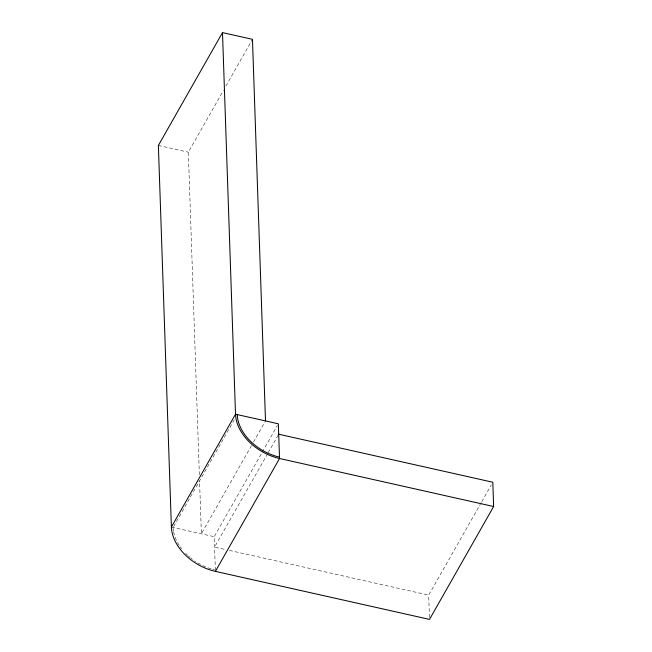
<?xml version="1.0" encoding="UTF-8"?>
<svg xmlns="http://www.w3.org/2000/svg" width="652" height="652" viewBox="0 0 652 652"><rect width="100%" height="100%" fill="white"/><g stroke="black" fill="none" stroke-linecap="round" stroke-linejoin="round"><path stroke-width="0.49" stroke-dasharray="3.26 2.44" d="M199.357 474.778L188.346 152.201L223.408 90.473M225.918 86.064L251.965 40.204M173.611 526.58L234.223 419.88M251.468 445.618L201.37 533.801L199.561 480.891M253.473 442.089L264.997 421.803M215.372 570.386L214.215 536.686L261.811 452.904M262.308 452.023L277.336 425.569M267.679 453.613L214.573 547.093L225.478 549.538M268.176 452.732L278.697 434.216M429.44 617.379L428.682 595.113L481.282 502.521M481.779 501.641L491.298 484.884M158.371 145.477L188.346 152.201M171.394 527.077L214.215 536.686M229.439 550.427L428.682 595.113M214.492 569.791A43.912 30.937 29.6 0 1 212.772 569.343M211.052 568.837A43.912 30.937 29.6 0 1 194.646 560.916M192.413 559.318A43.912 30.937 29.6 0 1 190.971 558.21M190.27 557.639A43.912 30.937 29.6 0 1 188.216 555.871M187.556 555.259A43.912 30.937 29.6 0 1 185.641 553.393M181.631 548.797A43.912 30.937 29.6 0 1 180.115 546.743M179.186 545.349A43.912 30.937 29.6 0 1 173.611 531.885M173.456 530.997A43.912 30.937 29.6 0 1 173.106 527.46"/><path stroke-width="0.98" d="M265.494 420.923L252.463 39.324L222.495 32.6L158.371 145.477L171.394 527.077A45.738 32.233 29.6 0 0 215.404 571.372L429.505 619.4L493.629 506.522L492.806 482.236L278.697 434.216M171.394 527.077L235.519 414.199L222.495 32.6M215.404 571.372L279.529 458.495L278.339 423.808L235.519 414.199A45.738 32.233 29.6 0 0 279.529 458.495L493.629 506.522M279.48 457.109A43.912 30.937 29.6 0 1 237.23 414.582"/></g></svg>
